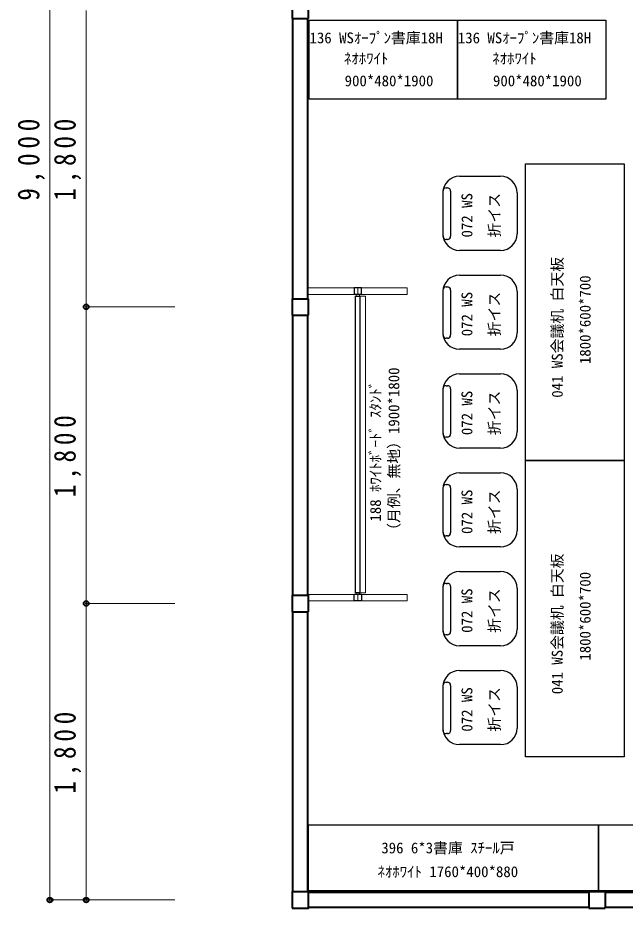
# Model space of a CAD drawing. Units: millimetres at full size, sheet at 1:60. Extents: x -23115 to 23713, y -14805 to 12672.
# Drawn here: x -23115 to -19430, y 411 to 5816 of the extents above; entities that cross this region are included whole.
import ezdxf
from ezdxf.enums import TextEntityAlignment as Align

# ---------------------------------------------------------------- set-up
doc = ezdxf.new("R2010")
doc.units = ezdxf.units.MM
doc.header["$LTSCALE"] = 60
doc.header["$PDMODE"] = 32
doc.header["$PDSIZE"] = 30
doc.layers.add('1-1', color=2, linetype='Continuous', lineweight=40)
doc.layers.add('1-3', color=7, linetype='Continuous', lineweight=25)
doc.styles.add('ＭＳ ゴシック', font='')
doc.styles.get('ＭＳ ゴシック').set_extended_font_data('MS Gothic')

msp = doc.modelspace()

# ---------------------------------------------------------------- linework, layer by layer
at = {"layer": '1-1', "color": 4, "lineweight": 18}
for p, q in [((-22920.59, 460.79), (-22920.59, 9460.79)), ((-22700.28, 5860.79), (-22700.28, 4060.79)), ((-22700.28, 4060.79), (-22163, 4060.79)), ((-22700.28, 4060.79), (-22700.28, 2260.79)), ((-22700.28, 2260.79), (-22163, 2260.79)), ((-22700.28, 2260.79), (-22700.28, 460.79)), ((-22920.59, 460.79), (-22700.28, 460.79)), ((-22700.28, 460.79), (-22163, 460.79))]:
    msp.add_line(p, q, dxfattribs=at)
at = {"layer": '1-1'}
for p, q in [((-21450.64, 5910.79), (-21450.64, 5810.79)), ((-21350.64, 5810.79), (-21350.64, 5910.79)), ((-21445.64, 5810.79), (-21450.64, 5810.79)), ((-21445.64, 4110.79), (-21445.64, 5810.79)), ((-21355.64, 4110.79), (-21355.64, 5810.79)), ((-21445.64, 4110.79), (-21450.64, 4110.79)), ((-21450.64, 4110.79), (-21450.64, 4010.79)), ((-21350.64, 4010.79), (-21350.64, 4110.79)), ((-21445.64, 4010.79), (-21450.64, 4010.79)), ((-21445.64, 2310.79), (-21445.64, 4010.79)), ((-21355.64, 2310.79), (-21355.64, 4010.79)), ((-21445.64, 2310.79), (-21450.64, 2310.79)), ((-21450.64, 2310.79), (-21450.64, 2210.79)), ((-21350.64, 2210.79), (-21350.64, 2310.79)), ((-21445.64, 2210.79), (-21450.64, 2210.79)), ((-21445.64, 510.79), (-21445.64, 2210.79)), ((-21355.64, 510.79), (-21355.64, 2210.79)), ((-19650.64, 505.79), (-21350.64, 505.79)), ((-19650.64, 505.79), (-19650.64, 510.79)), ((-19550.64, 510.79), (-19650.64, 510.79)), ((-19550.64, 505.79), (-19550.64, 510.79)), ((-17850.64, 505.79), (-19550.64, 505.79)), ((-19650.64, 415.79), (-21350.64, 415.79)), ((-19650.64, 410.79), (-19550.64, 410.79)), ((-17850.64, 415.79), (-19550.64, 415.79))]:
    msp.add_line(p, q, dxfattribs=at)
for points in [[(-21445.64, 5810.79), (-21355.64, 5810.79), (-21350.64, 5810.79)], [(-21445.64, 4110.79), (-21355.64, 4110.79), (-21350.64, 4110.79)], [(-21445.64, 4010.79), (-21355.64, 4010.79), (-21350.64, 4010.79)], [(-21445.64, 2310.79), (-21355.64, 2310.79), (-21350.64, 2310.79)], [(-21445.64, 2210.79), (-21355.64, 2210.79), (-21350.64, 2210.79)], [(-19650.64, 505.79), (-19650.64, 415.79), (-19650.64, 410.79)], [(-19550.64, 505.79), (-19550.64, 415.79), (-19550.64, 410.79)]]:
    msp.add_lwpolyline(points, dxfattribs=at)
msp.add_lwpolyline([(-21450.64, 410.79), (-21350.64, 410.79), (-21350.64, 510.79), (-21450.64, 510.79)], close=True, dxfattribs=at)
at = {"layer": '1-1', "color": 4}
for p in [(-22700.28, 4060.79), (-22700.28, 2260.79), (-22920.59, 460.79), (-22700.28, 460.79)]:
    msp.add_point(p, dxfattribs=at)
at = {"layer": '1-3'}
for p, q in [((-20435.3, 4853.68), (-20185.3, 4853.68)), ((-20535.3, 4762.7), (-20535.3, 4490.43)), ((-20515.3, 4782.7), (-20508.73, 4782.7)), ((-20488.73, 4762.7), (-20488.73, 4490.43)), ((-20085.3, 4753.67), (-20085.3, 4503.67)), ((-20508.73, 4470.43), (-20515.3, 4470.43)), ((-20185.3, 4403.67), (-20435.3, 4403.67)), ((-20435.3, 4253.68), (-20185.3, 4253.68)), ((-21075.14, 4175.75), (-21075.14, 4135.75)), ((-21030.14, 4175.75), (-21075.14, 4175.75)), ((-21030.14, 4135.75), (-21030.14, 4175.75)), ((-20535.3, 4162.7), (-20535.3, 3890.43)), ((-20515.3, 4182.7), (-20508.73, 4182.7)), ((-20488.73, 4162.7), (-20488.73, 3890.43)), ((-21030.14, 4135.75), (-21075.14, 4135.75)), ((-20085.3, 4153.67), (-20085.3, 3903.67)), ((-20508.73, 3870.43), (-20515.3, 3870.43)), ((-20185.3, 3803.68), (-20435.3, 3803.68)), ((-20435.3, 3653.68), (-20185.3, 3653.68)), ((-20515.3, 3582.7), (-20508.73, 3582.7)), ((-20535.3, 3562.7), (-20535.3, 3290.43)), ((-20488.73, 3562.7), (-20488.73, 3290.43)), ((-20085.3, 3553.67), (-20085.3, 3303.67)), ((-20508.73, 3270.43), (-20515.3, 3270.43)), ((-20185.3, 3203.68), (-20435.3, 3203.68)), ((-20435.3, 3053.68), (-20185.3, 3053.68)), ((-20515.3, 2982.7), (-20508.73, 2982.7)), ((-20535.3, 2962.7), (-20535.3, 2690.43)), ((-20488.73, 2962.7), (-20488.73, 2690.43)), ((-20085.3, 2953.67), (-20085.3, 2703.67)), ((-20508.73, 2670.43), (-20515.3, 2670.43)), ((-20185.3, 2603.68), (-20435.3, 2603.68)), ((-20435.3, 2453.68), (-20185.3, 2453.68)), ((-20515.3, 2382.7), (-20508.73, 2382.7)), ((-20535.3, 2362.7), (-20535.3, 2090.43)), ((-20488.73, 2362.7), (-20488.73, 2090.43)), ((-20085.3, 2353.67), (-20085.3, 2103.67)), ((-21075.14, 2275.75), (-21075.14, 2315.75)), ((-21030.14, 2315.75), (-21075.14, 2315.75)), ((-21030.14, 2275.75), (-21075.14, 2275.75)), ((-21030.14, 2315.75), (-21030.14, 2275.75)), ((-20508.73, 2070.43), (-20515.3, 2070.43)), ((-20185.3, 2003.68), (-20435.3, 2003.68)), ((-20435.3, 1853.68), (-20185.3, 1853.68)), ((-20535.3, 1762.7), (-20535.3, 1490.43)), ((-20515.3, 1782.7), (-20508.73, 1782.7)), ((-20488.73, 1762.7), (-20488.73, 1490.43)), ((-20085.3, 1753.67), (-20085.3, 1503.67)), ((-20508.73, 1470.43), (-20515.3, 1470.43)), ((-20185.3, 1403.68), (-20435.3, 1403.68))]:
    msp.add_line(p, q, dxfattribs=at)
at = {"layer": '1-3', "color": 4, "lineweight": 18}
for p, q in [((-21352.64, 4175.75), (-21352.64, 4135.75)), ((-21352.64, 4175.75), (-21075.14, 4175.75)), ((-21052.64, 4175.75), (-21052.64, 4135.75)), ((-21030.14, 4175.75), (-20752.64, 4175.75)), ((-20752.64, 4175.75), (-20752.64, 4135.75)), ((-21352.64, 4135.75), (-21075.14, 4135.75)), ((-21062.64, 4125.75), (-21062.64, 4135.75)), ((-21042.64, 4125.75), (-21042.64, 4135.75)), ((-21040.14, 4125.75), (-21005.14, 4125.75)), ((-21030.14, 4135.75), (-20752.64, 4135.75)), ((-21005.14, 2325.75), (-21005.14, 4125.75)), ((-21062.64, 2325.75), (-21062.64, 2315.75)), ((-21042.64, 2325.75), (-21042.64, 2315.75)), ((-21040.14, 2325.75), (-21005.14, 2325.75)), ((-21352.64, 2275.75), (-21352.64, 2315.75)), ((-21352.64, 2315.75), (-21075.14, 2315.75)), ((-21352.64, 2275.75), (-21075.14, 2275.75)), ((-21052.64, 2275.75), (-21052.64, 2315.75)), ((-21030.14, 2315.75), (-20752.64, 2315.75)), ((-21030.14, 2275.75), (-20752.64, 2275.75)), ((-20752.64, 2275.75), (-20752.64, 2315.75))]:
    msp.add_line(p, q, dxfattribs=at)
at = {"layer": '1-3'}
for points in [[(-21346.36, 5321.57), (-21346.36, 5801.57), (-20446.36, 5801.57), (-20446.36, 5321.57)], [(-20446.36, 5321.57), (-20446.36, 5801.57), (-19546.37, 5801.57), (-19546.37, 5321.57)], [(-19435.3, 3128.68), (-20035.3, 3128.68), (-20035.3, 4928.68), (-19435.3, 4928.68)], [(-21040.14, 2325.75), (-21065.14, 2325.75), (-21065.14, 4125.75), (-21040.14, 4125.75)], [(-19435.3, 1328.68), (-20035.3, 1328.68), (-20035.3, 3128.68), (-19435.3, 3128.68)], [(-21352.02, 516.72), (-21352.02, 916.72), (-19592.02, 916.72), (-19592.02, 516.72)], [(-19592.02, 516.72), (-19592.02, 916.72), (-17832.02, 916.72), (-17832.02, 516.72)]]:
    msp.add_lwpolyline(points, close=True, dxfattribs=at)
for centre, radius, start, end in [((-20435.3, 4753.67), 100, 90, 180), ((-20185.3, 4753.67), 100, 0, 90), ((-20515.3, 4762.7), 20, 90, 180), ((-20508.73, 4762.7), 20, 0, 90), ((-20435.3, 4503.67), 100, 180, 270), ((-20515.3, 4490.43), 20, 180, 270), ((-20508.73, 4490.43), 20, 270, 0), ((-20185.3, 4503.67), 100, 270, 0), ((-20435.3, 4153.67), 100, 90, 180), ((-20185.3, 4153.67), 100, 0, 90), ((-20515.3, 4162.7), 20, 90, 180), ((-20508.73, 4162.7), 20, 0, 90), ((-20435.3, 3903.67), 100, 180, 270), ((-20185.3, 3903.67), 100, 270, 0), ((-20515.3, 3890.43), 20, 180, 270), ((-20508.73, 3890.43), 20, 270, 0), ((-20435.3, 3553.67), 100, 90, 180), ((-20185.3, 3553.67), 100, 0, 90), ((-20515.3, 3562.7), 20, 90, 180), ((-20508.73, 3562.7), 20, 0, 90), ((-20435.3, 3303.67), 100, 180, 270), ((-20185.3, 3303.67), 100, 270, 0), ((-20515.3, 3290.43), 20, 180, 270), ((-20508.73, 3290.43), 20, 270, 0), ((-20435.3, 2953.67), 100, 90, 180), ((-20185.3, 2953.67), 100, 0, 90), ((-20515.3, 2962.7), 20, 90, 180), ((-20508.73, 2962.7), 20, 0, 90), ((-20435.3, 2703.67), 100, 180, 270), ((-20185.3, 2703.67), 100, 270, 0), ((-20515.3, 2690.43), 20, 180, 270), ((-20508.73, 2690.43), 20, 270, 0), ((-20435.3, 2353.67), 100, 90, 180), ((-20185.3, 2353.67), 100, 0, 90), ((-20515.3, 2362.7), 20, 90, 180), ((-20508.73, 2362.7), 20, 0, 90), ((-20435.3, 2103.67), 100, 180, 270), ((-20515.3, 2090.43), 20, 180, 270), ((-20508.73, 2090.43), 20, 270, 0), ((-20185.3, 2103.67), 100, 270, 0), ((-20435.3, 1753.67), 100, 90, 180), ((-20185.3, 1753.67), 100, 0, 90), ((-20515.3, 1762.7), 20, 90, 180), ((-20508.73, 1762.7), 20, 0, 90), ((-20435.3, 1503.67), 100, 180, 270), ((-20515.3, 1490.43), 20, 180, 270), ((-20508.73, 1490.43), 20, 270, 0), ((-20185.3, 1503.67), 100, 270, 0)]:
    msp.add_arc(centre, radius, start, end, dxfattribs=at)

# ---------------------------------------------------------------- texts
at = {"layer": '1-1', "color": 7, "char_height": 132, "attachment_point": 7, "rotation": 90, "style": 'ＭＳ ゴシック'}
for s, insert in [('\\T1.38;\\W0.85;9,000', (-22950.59, 4705.79)), ('\\T1.38;\\W0.85;1,800', (-22730.28, 4705.79)), ('\\T1.38;\\W0.85;1,800', (-22730.28, 2905.79)), ('\\T1.38;\\W0.85;1,800', (-22730.28, 1105.79))]:
    msp.add_mtext(s, dxfattribs=dict(at, insert=insert))
at = {"layer": '1-3', "color": 4, "style": 'ＭＳ ゴシック'}
for s, p in [('136 WSｵｰﾌﾟﾝ書庫18H', (-21345.2, 5641.27)), ('136 WSｵｰﾌﾟﾝ書庫18H', (-20445.2, 5641.27)), ('ﾈｵﾎﾜｲﾄ', (-21136.44, 5516.47)), ('ﾈｵﾎﾜｲﾄ', (-20236.44, 5516.47)), ('900*480*1900', (-21131.91, 5380.32)), ('900*480*1900', (-20231.91, 5380.32)), ('396 6*3書庫 ｽﾁｰﾙ戸', (-20909.45, 723.98)), ('ﾈｵﾎﾜｲﾄ 1760*400*880', (-20932.72, 579.5))]:
    msp.add_text(s, height=65.98, dxfattribs=at).set_placement(p, align=Align.BOTTOM_LEFT)
for s, p in [('072 WS', (-20337.04, 4482.46)), ('折イス', (-20171.11, 4482.46)), ('041 WS会議机 白天板', (-19789.18, 3509.59)), ('1800*600*700', (-19619.85, 3713.66)), ('072 WS', (-20337.04, 3882.46)), ('折イス', (-20171.11, 3882.46)), ('（月例、無地）1900*1800', (-20780.54, 2659.02)), ('188 ﾎﾜｲﾄﾎﾞｰﾄﾞ ｽﾀﾝﾄﾞ', (-20892.07, 2757.68)), ('072 WS', (-20337.04, 3282.46)), ('折イス', (-20171.11, 3282.46)), ('072 WS', (-20337.04, 2682.46)), ('折イス', (-20171.11, 2682.46)), ('041 WS会議机 白天板', (-19789.18, 1709.59)), ('1800*600*700', (-19619.85, 1913.66)), ('072 WS', (-20337.04, 2082.46)), ('折イス', (-20171.11, 2082.46)), ('072 WS', (-20337.04, 1482.46)), ('折イス', (-20171.11, 1482.46))]:
    msp.add_text(s, height=65.98, rotation=90, dxfattribs=at).set_placement(p, align=Align.BOTTOM_LEFT)

doc.saveas('drawing.dxf')
